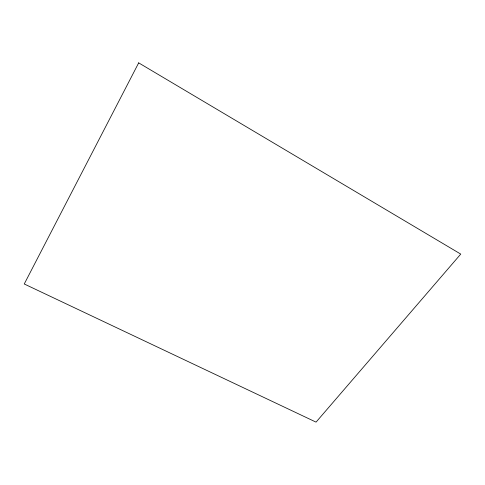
<?xml version="1.0" encoding="UTF-8"?>
<svg xmlns="http://www.w3.org/2000/svg" width="485" height="485" viewBox="0 0 485 485"><rect width="100%" height="100%" fill="white"/><g stroke="black" fill="none" stroke-linecap="round" stroke-linejoin="round"><path stroke-width="0.73" d="M138.686 62.868L24.25 283.986L316.05 422.132L460.75 254.091L138.686 62.868"/></g></svg>
